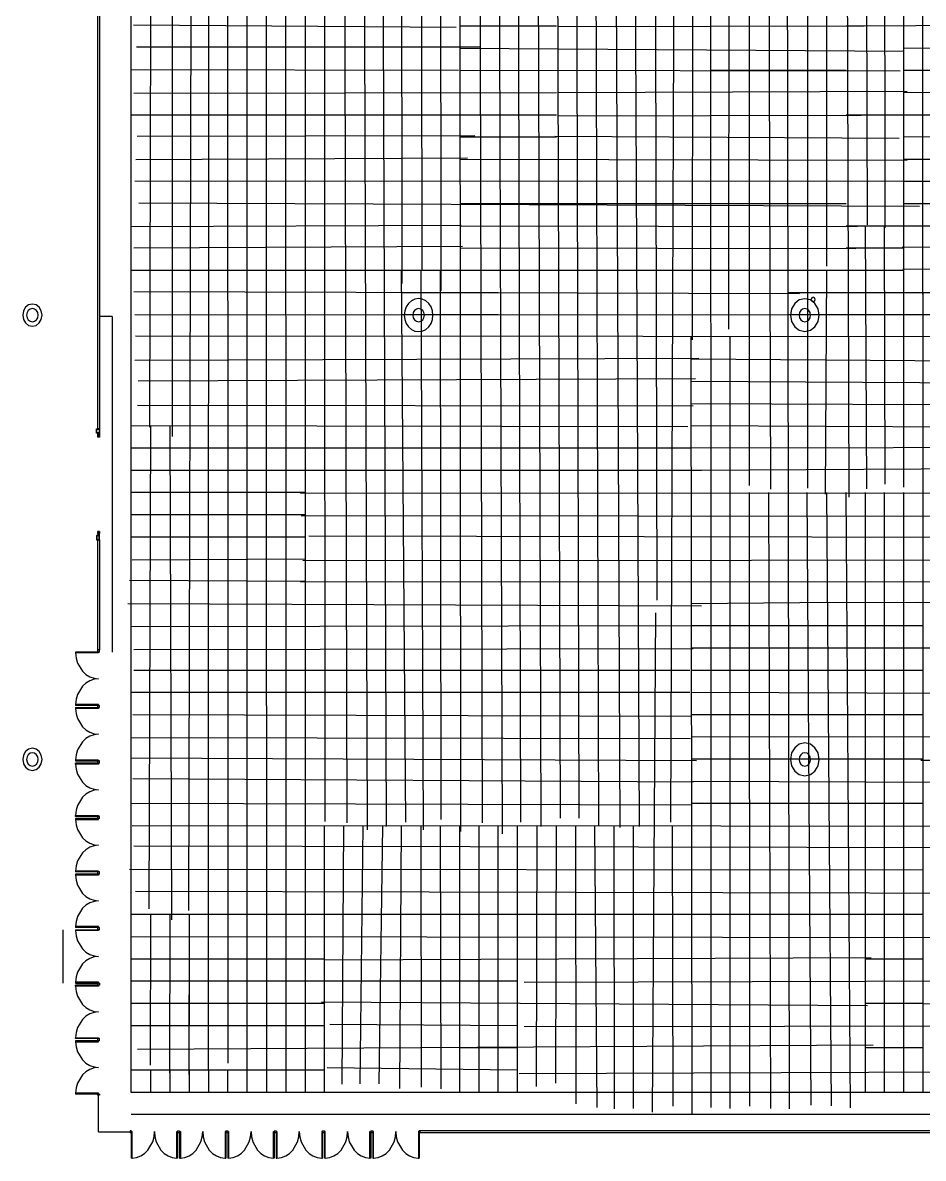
# Model space of a CAD drawing. Extents: x 0 to 5952, y 0 to 1070.
# Drawn here: x 516.3 to 670.5, y 542.8 to 737 of the extents above; entities that cross this region are included whole.
import ezdxf

# ---------------------------------------------------------------- set-up
doc = ezdxf.new("R2010")
doc.units = 0

msp = doc.modelspace()

# ---------------------------------------------------------------- linework, layer by layer
at = {"layer": 'MALHA', "color": 9}
for points in [[(534.910791, 554.040464), (534.910791, 820.007643)], [(551.493319, 559.053139), (551.442228, 819.940783)], [(561.413515, 554.040464), (561.341257, 819.760126)], [(568.11818, 600.380311), (567.973639, 820.007643)], [(571.875497, 600.163538), (571.29741, 820.007643)], [(575.343863, 598.935079), (574.621207, 820.007643)], [(581.253509, 692.371507), (581.181252, 820.007643)], [(584.721875, 694.611705), (584.505076, 820.007643)], [(587.973362, 691.143048), (587.828847, 820.007643)], [(591.297133, 598.681027), (591.152618, 820.007643)], [(595.054529, 600.126285), (594.476415, 820.007643)], [(608.406657, 600.965674), (607.684028, 820.007643)], [(611.585939, 600.922971), (611.007826, 820.007643)], [(614.94199, 599.635721), (614.244152, 820.007643)], [(621.903406, 599.520416), (620.89172, 820.007643)], [(634.171617, 551.445833), (634.09936, 820.007643)], [(647.608465, 551.223901), (647.102609, 819.733773)], [(653.954568, 695.364761), (653.954568, 820.007643)], [(657.789354, 655.840638), (657.278365, 820.007643)], [(660.908735, 702.416242), (660.602136, 820.007643)], [(663.940644, 701.905253), (663.838436, 820.007643)], [(554.765973, 554.040464), (554.729831, 819.471069)], [(558.089744, 554.040464), (558.017513, 818.676182)], [(598.435344, 598.247428), (597.712715, 818.827285)], [(601.614573, 600.243045), (601.03646, 818.827285)], [(605.082886, 599.520416), (604.360257, 818.725077)], [(637.21874, 684.603721), (637.320922, 818.520686)], [(640.746902, 657.828477), (640.746902, 819.133858)], [(644.377245, 657.215306), (643.866256, 819.031676)], [(667.162181, 657.57797), (667.162181, 818.553098)], [(670.38377, 690.568533), (670.485978, 818.29759)], [(624.93812, 638.217479), (624.52209, 808.354217)], [(627.250179, 600.243045), (628.050199, 808.558607)], [(630.979953, 682.764208), (631.082135, 808.252009)], [(618.579635, 599.375874), (617.670158, 807.843228)], [(548.103694, 558.03119), (548.205902, 785.807962)], [(564.737339, 554.040464), (564.737339, 785.807962)], [(650.733005, 657.373579), (650.733005, 786.59507)], [(538.090047, 667.810638), (538.379078, 784.672689)], [(541.991879, 666.220838), (541.991906, 784.600405)], [(578.595376, 599.520416), (577.945005, 766.818205)], [(544.737616, 585.148691), (545.171188, 738.991826)], [(590.535346, 736.201719), (535.270783, 736.563033)], [(607.684028, 736.418518), (591.152618, 736.418518)], [(660.388062, 736.418518), (607.937234, 736.316309)], [(764.438158, 736.929507), (657.278365, 736.418518)], [(594.654347, 732.835376), (535.776613, 732.835376)], [(667.132971, 732.107588), (591.152618, 732.618577)], [(765.357928, 733.027358), (667.162181, 732.618577)], [(590.89666, 728.818609), (534.837211, 728.963125)], [(666.548771, 728.716401), (591.152618, 728.818609)], [(657.278365, 728.818609), (634.09936, 728.818609)], [(766.350775, 728.818609), (667.162181, 728.818609)], [(607.684028, 725.018642), (535.343041, 724.874127)], [(667.746142, 725.223032), (607.937234, 725.018642)], [(764.335949, 725.325241), (667.162181, 725.018642)], [(593.714945, 721.218674), (534.910791, 721.218674)], [(607.684028, 721.218674), (591.152618, 721.218674)], [(659.877099, 721.116466), (608.039442, 721.014284)], [(764.642548, 721.218674), (657.278365, 721.218674)], [(593.714945, 717.635506), (535.921155, 717.563222)], [(607.684028, 717.418707), (591.152618, 717.418707)], [(666.373776, 717.214316), (607.426271, 717.520915)], [(592.48646, 713.835565), (535.704355, 713.546508)], [(667.746142, 713.414375), (591.152618, 713.618766)], [(766.350775, 713.618766), (667.162181, 713.618766)], [(667.439569, 709.818772), (535.487582, 709.891029)], [(766.350775, 709.818772), (667.162181, 709.818772)], [(669.853757, 705.580099), (536.210211, 706.163346)], [(657.278365, 706.018831), (591.152618, 706.018831)], [(766.350775, 706.018831), (667.162181, 706.018831)], [(591.402516, 702.291094), (534.837211, 702.074322)], [(659.16172, 702.116628), (591.152618, 702.218837)], [(796.089825, 702.218837), (657.278365, 702.218837)], [(660.806527, 657.271371), (660.602136, 702.218837)], [(663.940644, 658.088959), (663.838436, 702.218837)], [(591.619289, 698.707979), (535.343041, 698.418922)], [(658.95733, 698.316714), (591.152618, 698.418922)], [(667.162181, 698.418922), (657.278365, 698.418922)], [(796.089825, 698.418922), (666.885083, 698.623313)], [(667.162181, 694.618928), (534.910791, 694.618928)], [(581.903881, 600.2708), (581.181252, 694.618928)], [(584.938648, 598.970057), (584.505076, 694.618928)], [(587.973362, 600.704399), (587.828847, 694.618928)], [(653.750177, 656.351627), (653.954568, 694.618928)], [(796.089825, 694.618928), (666.987291, 694.823319)], [(649.298383, 690.607083), (535.343041, 690.97353)], [(597.712715, 690.829015), (581.181252, 690.829015)], [(720.080262, 690.829015), (647.306999, 690.829015)], [(670.485978, 554.040464), (670.485978, 690.829015)], [(654.400919, 686.956816), (535.487582, 687.029074)], [(597.712715, 687.029074), (581.181252, 687.029074)], [(720.080262, 687.029074), (647.306999, 687.029074)], [(796.089825, 683.22908), (535.632098, 683.373595)], [(630.920078, 550.434147), (630.775562, 683.22908)], [(637.423131, 551.294465), (637.423131, 683.22908)], [(632.08673, 679.573654), (535.487582, 679.212366)], [(699.660328, 678.918176), (630.775562, 679.429165)], [(631.508642, 676.062743), (536.06567, 675.701429)], [(699.251548, 675.220391), (630.775562, 675.629171)], [(631.075044, 671.395658), (535.993412, 671.540173)], [(699.864719, 671.522631), (630.775562, 671.82923)], [(630.207899, 667.884748), (534.910791, 668.029263)], [(537.945506, 585.437748), (538.234562, 668.029263)], [(541.847364, 583.558891), (541.558307, 668.029263)], [(699.762537, 667.722664), (630.775562, 668.029263)], [(699.966927, 664.331504), (630.775562, 664.229295)], [(630.786013, 664.229295), (534.910791, 664.229295)], [(632.520328, 660.429328), (534.910791, 660.429328)], [(699.660328, 660.838108), (630.775562, 660.429328)], [(564.737339, 656.629387), (534.910791, 656.629387)], [(794.454597, 656.527178), (563.859743, 656.484871)], [(640.819159, 551.662606), (640.746902, 656.629387)], [(644.359703, 551.301292), (644.070646, 656.629387)], [(651.281168, 551.879405), (650.630797, 656.629387)], [(654.749454, 551.73489), (653.954568, 656.629387)], [(658.000994, 551.373576), (657.278365, 656.629387)], [(660.602136, 554.040464), (660.602136, 656.629387)], [(663.838436, 554.040464), (663.838436, 656.629387)], [(667.162181, 554.040464), (667.162181, 656.629387)], [(564.737339, 652.829419), (534.910791, 652.829419)], [(794.352388, 652.420638), (564.004259, 652.684904)], [(564.737339, 649.029452), (534.910791, 649.029452)], [(794.965559, 648.722853), (565.305002, 649.173967)], [(564.737339, 645.229511), (535.053984, 645.084995)], [(794.658987, 645.127302), (564.293316, 644.940454)], [(564.737339, 641.429517), (534.620412, 641.574032)], [(794.761169, 641.429517), (563.859743, 641.285001)], [(632.520328, 637.19603), (534.331355, 637.629602)], [(794.761169, 637.220821), (757.013853, 637.311256), (713.584644, 637.609097), (669.747289, 637.814995), (649.323624, 637.78986), (630.775562, 637.629549)], [(624.143234, 550.65092), (624.685206, 636.060731)], [(631.797699, 633.829608), (534.909469, 633.685093)], [(670.485978, 633.829608), (630.775562, 633.829608)], [(631.075044, 629.885125), (535.343041, 629.740584)], [(736.504437, 630.029641), (630.775562, 630.029641)], [(630.496956, 626.229673), (535.343041, 626.229673)], [(670.485978, 626.229673), (630.775562, 626.229673)], [(630.496956, 622.429732), (534.910791, 622.429732)], [(736.197838, 622.020951), (630.775562, 622.429732)], [(630.786013, 618.340708), (535.198525, 618.629765)], [(670.485978, 618.629765), (630.775562, 618.629765)], [(630.641472, 614.540767), (534.764927, 614.685308)], [(736.913218, 614.727615), (630.775562, 614.829824)], [(631.653158, 610.750853), (534.909469, 611.184425)], [(670.485978, 611.03991), (630.775562, 611.03991)], [(764.744757, 610.83552), (670.082304, 610.83552)], [(631.075044, 607.095427), (535.198525, 607.673515)], [(735.686876, 606.831162), (630.775562, 607.239943)], [(630.930529, 603.150918), (534.910791, 603.439975)], [(670.485978, 603.439975), (630.775562, 603.439975)], [(736.606619, 599.537799), (535.053984, 599.640008)], [(567.973639, 554.040464), (567.973639, 599.640008)], [(571.008353, 555.420314), (571.29741, 599.640008)], [(574.115351, 555.492572), (574.621207, 599.640008)], [(577.366891, 555.492572), (577.945005, 599.640008)], [(580.892195, 554.697688), (581.181252, 599.640008)], [(584.577333, 554.914461), (584.505076, 599.640008)], [(587.973362, 554.625404), (587.828847, 599.640008)], [(591.152618, 554.040464), (591.152618, 599.640008)], [(594.476415, 554.040464), (594.476415, 599.640008)], [(597.712715, 554.040464), (597.712715, 599.640008)], [(601.03646, 554.040464), (601.03646, 599.640008)], [(604.287999, 555.059), (604.360257, 599.640008)], [(607.61177, 555.637087), (607.684028, 599.640008)], [(611.080083, 552.096205), (611.007826, 599.640008)], [(614.677724, 551.445833), (614.244152, 599.640008)], [(617.640207, 551.229034), (617.567949, 599.640008)], [(620.89172, 551.301292), (620.89172, 599.640008)], [(627.683751, 551.662606), (627.539236, 599.640008)], [(736.913218, 595.737858), (535.343041, 596.129097)], [(670.485978, 592.040073), (534.620412, 592.184588)], [(736.708828, 587.933533), (535.632098, 588.384647)], [(670.485978, 584.440138), (534.910791, 584.440138)], [(538.183471, 558.695452), (538.234562, 584.440138)], [(541.507216, 557.366902), (541.558307, 584.440138)], [(544.83104, 557.11142), (544.882131, 584.440138)], [(544.882131, 565.440379), (544.882131, 584.440138)], [(737.321999, 580.435806), (534.910791, 580.640197)], [(661.536352, 577.044593), (568.056374, 576.635812)], [(567.973639, 576.840203), (534.910791, 576.840203)], [(670.485978, 576.840203), (660.602136, 576.840203)], [(567.973639, 573.040288), (534.910791, 573.040288)], [(601.03646, 573.040288), (568.056374, 573.040288)], [(738.752731, 573.244678), (602.146147, 572.835898)], [(567.973639, 569.240294), (534.910791, 569.240294)], [(660.923181, 568.831513), (567.443203, 569.444684)], [(670.485978, 569.240294), (660.602136, 569.240294)], [(766.350775, 569.240294), (670.388876, 569.138086)], [(567.973639, 565.440379), (534.910791, 565.440379)], [(601.03646, 565.440379), (568.873935, 565.64477)], [(735.789058, 565.440379), (602.146147, 565.235989)], [(661.933253, 562.133833), (535.977511, 561.351329)], [(601.03646, 561.640386), (591.152618, 561.640386)], [(670.485978, 561.640386), (660.602136, 561.640386)], [(567.973639, 557.840452), (534.910791, 557.840452)], [(538.234562, 554.040464), (538.234562, 557.840452)], [(541.558307, 554.040464), (541.558307, 557.840452)], [(544.882131, 554.040464), (544.882131, 557.840452)], [(548.205902, 554.040464), (548.205902, 557.840452)], [(551.442228, 554.040464), (551.442228, 557.840452)], [(601.03646, 557.840452), (568.465155, 558.249233)], [(735.891266, 557.738244), (601.328586, 557.227281)], [(766.350775, 554.040464), (534.910791, 554.040464)], [(766.350775, 550.240528), (534.910791, 550.240528)]]:
    msp.add_lwpolyline(points, dxfattribs=at)
at = {"layer": 'MALHA', "color": 7}
msp.add_lwpolyline([(763.927169, 717.520915), (765.052652, 717.520915), (764.274619, 717.51774), (757.819773, 717.506099), (730.997539, 717.470962), (667.162181, 717.419871)], dxfattribs=at)
at = {"layer": 'PAVILHÃ\x83O', "color": 7}
for points in [[(529.123038, 744.16908), (529.123038, 667.543938)], [(529.453635, 744.16908), (529.453635, 667.543938)], [(586.544217, 686.985259), (586.459259, 687.721355), (586.215367, 688.39583), (585.829075, 688.975823), (585.316922, 689.428418), (584.719785, 689.711893), (584.089601, 689.806375), (583.459444, 689.711893), (582.862306, 689.428418), (582.350126, 688.975823), (581.963862, 688.39583), (581.719969, 687.721355), (581.634985, 686.985259), (581.719969, 686.249189), (581.963862, 685.574714), (582.350126, 684.994722), (582.862306, 684.542099), (583.459444, 684.258625), (584.089601, 684.164143), (584.719785, 684.258625), (585.316922, 684.542099), (585.829075, 684.994722), (586.215367, 685.574714), (586.459259, 686.249189), (586.544217, 686.985259), (586.544217, 686.985259)], [(652.661683, 686.985259), (652.467188, 688.08132), (651.940774, 688.975981), (651.161153, 689.578966), (650.207067, 689.800025), (649.252954, 689.578966), (648.473334, 688.975981), (647.94692, 688.08132), (647.752425, 686.985259), (647.94692, 685.889197), (648.473334, 684.994536), (649.252954, 684.391552), (650.207067, 684.170493), (651.161153, 684.391552), (651.940774, 684.994536), (652.467188, 685.889197), (652.661683, 686.985259), (652.661683, 686.985259)], [(651.97599, 689.678925), (651.874284, 689.95732), (651.631397, 690.07244), (651.388483, 689.95732), (651.286777, 689.678925), (651.388483, 689.400531), (651.631397, 689.285411), (651.874284, 689.400531), (651.97599, 689.678925), (651.97599, 689.678925)], [(519.625091, 686.985259), (519.494122, 687.723366), (519.13966, 688.325822), (518.614648, 688.731877), (517.972161, 688.880731), (517.329674, 688.731877), (516.804662, 688.325822), (516.450174, 687.723366), (516.319205, 686.985259), (516.450174, 686.247178), (516.804662, 685.644696), (517.329674, 685.238641), (517.972161, 685.089786), (518.614648, 685.238641), (519.13966, 685.644696), (519.494122, 686.247178), (519.625091, 686.985259), (519.625091, 686.985259)], [(518.963898, 686.985259), (518.884523, 687.42706), (518.671639, 687.787475), (518.356971, 688.030282), (517.972161, 688.119262), (517.587352, 688.030282), (517.272683, 687.787475), (517.0598, 687.42706), (516.980398, 686.985259), (517.0598, 686.543458), (517.272683, 686.183043), (517.587352, 685.940235), (517.972161, 685.851256), (518.356971, 685.940235), (518.671639, 686.183043), (518.884523, 686.543458), (518.963898, 686.985259), (518.963898, 686.985259)], [(585.081364, 686.985259), (585.002783, 687.428118), (584.790084, 687.789591), (584.475098, 688.033219), (584.089601, 688.122542), (583.704103, 688.033219), (583.389117, 687.789591), (583.176419, 687.428118), (583.097838, 686.985259), (583.176419, 686.5424), (583.389117, 686.180927), (583.704103, 685.937299), (584.089601, 685.848002), (584.475098, 685.937299), (584.790084, 686.180927), (585.002783, 686.5424), (585.081364, 686.985259), (585.081364, 686.985259)], [(651.19883, 686.985259), (651.120249, 687.428118), (650.90755, 687.789591), (650.592564, 688.033219), (650.207067, 688.122542), (649.82157, 688.033219), (649.506584, 687.789591), (649.293885, 687.428118), (649.215304, 686.985259), (649.293885, 686.5424), (649.506584, 686.180927), (649.82157, 685.937299), (650.207067, 685.848002), (650.592564, 685.937299), (650.90755, 686.180927), (651.120249, 686.5424), (651.19883, 686.985259), (651.19883, 686.985259)], [(531.635492, 686.769359), (529.453635, 686.769359)], [(531.674465, 629.356118), (531.674465, 686.767666)], [(529.453635, 666.784082), (528.957753, 666.784082), (528.957753, 667.543938), (529.453635, 667.543938)], [(529.387489, 667.467976), (529.387489, 666.860018), (529.023846, 666.860018), (529.023846, 667.467976), (529.387489, 667.467976)], [(529.487792, 667.546743), (529.137908, 667.546743)], [(529.453635, 666.480129), (529.189131, 666.480129), (529.189131, 666.784082)], [(529.189131, 666.138156), (529.189131, 666.442109), (529.453635, 666.442109)], [(529.420562, 666.746088), (529.420562, 666.518123), (529.222178, 666.518123), (529.222178, 666.746088), (529.420562, 666.746088)], [(529.420562, 666.404115), (529.420562, 666.176123), (529.222178, 666.176123), (529.222178, 666.404115), (529.420562, 666.404115)], [(529.487792, 667.546743), (529.487792, 666.481135)], [(529.487792, 666.440918), (529.487792, 666.139346)], [(529.453635, 666.138156), (529.189131, 666.138156)], [(529.453635, 649.306417), (528.957753, 649.306417), (528.957753, 648.546508), (529.453635, 648.546508)], [(529.387489, 648.622523), (529.387489, 649.230455), (529.023846, 649.230455), (529.023846, 648.622523), (529.387489, 648.622523)], [(529.189131, 649.648364), (529.189131, 649.952344)], [(529.453635, 649.952344), (529.189131, 649.952344)], [(529.189131, 649.648364), (529.453635, 649.648364)], [(529.453635, 648.546508), (529.453635, 649.610397), (529.189131, 649.610397), (529.189131, 649.306417)], [(529.420562, 649.686385), (529.420562, 649.91435), (529.222178, 649.91435), (529.222178, 649.686385), (529.420562, 649.686385)], [(529.420562, 649.344411), (529.420562, 649.572376), (529.222178, 649.572376), (529.222178, 649.344411), (529.420562, 649.344411)], [(529.487792, 649.954328), (529.487792, 649.65273)], [(529.137908, 648.546905), (529.487792, 648.546905)], [(529.137908, 648.546905), (529.137908, 629.738123)], [(529.487792, 648.546905), (529.487792, 629.738123)], [(529.453635, 629.359134), (525.354318, 629.359134)], [(525.354318, 629.359134), (525.354318, 629.207158)], [(525.684914, 629.207158), (525.684914, 629.359134)], [(528.990773, 629.207158), (528.990773, 629.359134)], [(529.453635, 629.359134), (529.453635, 629.739076), (529.123038, 629.739076), (529.123038, 629.359134)], [(529.32137, 629.359134), (529.32137, 629.207158)], [(525.354318, 629.207158), (525.458087, 628.312232), (525.704256, 627.481865), (526.563039, 626.082247), (527.145307, 625.546731), (527.809225, 625.143216), (528.539659, 624.888581), (529.32137, 624.799708)], [(529.31285, 629.205332), (525.376781, 629.205332)], [(525.726666, 629.285766), (528.962966, 629.285766)], [(529.32137, 624.799708), (528.539659, 624.710834), (527.809251, 624.4562), (527.145333, 624.052711), (526.563065, 623.517195), (525.704282, 622.117603), (525.458114, 621.287236), (525.354318, 620.392337)], [(525.354318, 620.392337), (525.354318, 620.240334)], [(529.453635, 619.860393), (529.453635, 620.240334), (525.354318, 620.240334)], [(525.354318, 619.860393), (529.32137, 619.860393), (529.32137, 619.70839)], [(525.354318, 619.860393), (525.354318, 619.70839)], [(525.354318, 619.70839), (525.458087, 618.813491), (525.704282, 617.98315), (526.563065, 616.583533), (527.145333, 616.048017), (527.809251, 615.644501), (528.539659, 615.389893), (529.32137, 615.301019)], [(529.31285, 620.389003), (525.376781, 620.389003)], [(529.31285, 619.7054), (525.376781, 619.7054)], [(525.684914, 620.240334), (525.684914, 620.392337)], [(525.684914, 619.70839), (525.684914, 619.860393)], [(528.962966, 620.318624), (525.726666, 620.318624)], [(525.726666, 619.785807), (528.962966, 619.785807)], [(528.990773, 620.392337), (528.990773, 620.240334)], [(528.990773, 619.70839), (528.990773, 619.860393)], [(529.123038, 620.240334), (529.123038, 619.860393)], [(529.453635, 619.860393), (529.123038, 619.860393)], [(529.32137, 620.240334), (529.32137, 620.392337)], [(529.32137, 615.301019), (528.539659, 615.212119), (527.809251, 614.957511), (527.145333, 614.553996), (526.563065, 614.018506), (525.704282, 612.618889), (525.458114, 611.788548), (525.354318, 610.893649)], [(652.661683, 610.997074), (652.467188, 612.093136), (651.940774, 612.987797), (651.161153, 613.590781), (650.207067, 613.81184), (649.252954, 613.590781), (648.473334, 612.987797), (647.94692, 612.093136), (647.752425, 610.997074), (647.94692, 609.901013), (648.473334, 609.006352), (649.252954, 608.403367), (650.207067, 608.182308), (651.161153, 608.403367), (651.940774, 609.006352), (652.467188, 609.901013), (652.661683, 610.997074), (652.661683, 610.997074)], [(519.625091, 610.995566), (519.494122, 611.733647), (519.13966, 612.336129), (518.614648, 612.742158), (517.972161, 612.891039), (517.329674, 612.742158), (516.804662, 612.336129), (516.450174, 611.733647), (516.319205, 610.995566), (516.450174, 610.257459), (516.804662, 609.655003), (517.329674, 609.248948), (517.972161, 609.100093), (518.614648, 609.248948), (519.13966, 609.655003), (519.494122, 610.257459), (519.625091, 610.995566), (519.625091, 610.995566)], [(518.963898, 610.995566), (518.884523, 611.437367), (518.671639, 611.797782), (518.356971, 612.04059), (517.972161, 612.129569), (517.587352, 612.04059), (517.272683, 611.797782), (517.0598, 611.437367), (516.980398, 610.995566), (517.0598, 610.553765), (517.272683, 610.19335), (517.587352, 609.950543), (517.972161, 609.861537), (518.356971, 609.950543), (518.671639, 610.19335), (518.884523, 610.553765), (518.963898, 610.995566), (518.963898, 610.995566)], [(651.19883, 610.997074), (651.120249, 611.439933), (650.90755, 611.801406), (650.592564, 612.045035), (650.207067, 612.134331), (649.82157, 612.045035), (649.506584, 611.801406), (649.293885, 611.439933), (649.215304, 610.997074), (649.293885, 610.554215), (649.506584, 610.192742), (649.82157, 609.949114), (650.207067, 609.859791), (650.592564, 609.949114), (650.90755, 610.192742), (651.120249, 610.554215), (651.19883, 610.997074), (651.19883, 610.997074)], [(525.354318, 610.741646), (529.32137, 610.741646), (529.32137, 610.893649)], [(525.354318, 610.893649), (525.354318, 610.741646)], [(529.453635, 610.361705), (525.354318, 610.361705)], [(525.354318, 610.209702), (525.354318, 610.361705)], [(525.354318, 610.209702), (525.458087, 609.314803), (525.704282, 608.484435), (526.563065, 607.084818), (527.145333, 606.549302), (527.809251, 606.145813), (528.539659, 605.891178), (529.32137, 605.802304)], [(529.31285, 610.889098), (525.376781, 610.889098)], [(529.31285, 610.205495), (525.376781, 610.205495)], [(525.684914, 610.741646), (525.684914, 610.893649)], [(525.684914, 610.361705), (525.684914, 610.209702)], [(528.962966, 610.818745), (525.726666, 610.818745)], [(529.32137, 610.741646), (529.32137, 610.893649), (528.990773, 610.893649), (528.990773, 610.741646)], [(528.990773, 610.893649), (528.990773, 610.741646)], [(528.990773, 610.209702), (528.990773, 610.361705)], [(529.123038, 610.741646), (529.123038, 610.361705)], [(529.487792, 610.738312), (529.31285, 610.738312)], [(529.32137, 610.361705), (529.32137, 610.209702)], [(529.487792, 610.366361), (529.487792, 610.738312)], [(529.32137, 605.802304), (528.539659, 605.713431), (527.809251, 605.458796), (527.145333, 605.055307), (526.563065, 604.519791), (525.704282, 603.120174), (525.458087, 602.289806), (525.354318, 601.394907)], [(525.354318, 601.394907), (529.32137, 601.394907), (529.32137, 601.242904)], [(525.354318, 601.242904), (525.354318, 601.394907)], [(529.453635, 600.862963), (529.453635, 601.242904), (525.354318, 601.242904)], [(525.354318, 600.710987), (529.32137, 600.710987), (529.32137, 600.862963)], [(525.354318, 600.862963), (525.354318, 600.710987)], [(529.453635, 600.862963), (525.354318, 600.862963)], [(525.354318, 600.710987), (525.458087, 599.816088), (525.704256, 598.98572), (526.563065, 597.586103), (527.145307, 597.050587), (527.809251, 596.647071), (528.539659, 596.392463), (529.32137, 596.303563)], [(525.684914, 601.394907), (525.684914, 601.242904)], [(525.684914, 600.710987), (525.684914, 600.862963)], [(528.990773, 601.242904), (528.990773, 601.394907)], [(528.990773, 600.862963), (528.990773, 600.710987)], [(529.123038, 601.242904), (529.123038, 600.862963)], [(529.32137, 596.303563), (528.539659, 596.21469), (527.809251, 595.960081), (527.145333, 595.556566), (526.563065, 595.02105), (525.704282, 593.621459), (525.458087, 592.791091), (525.354318, 591.896192)], [(525.354318, 591.896192), (525.354318, 591.744189)], [(529.453635, 591.364275), (529.453635, 591.744189), (525.354318, 591.744189)], [(529.453635, 591.364275), (525.354318, 591.364275)], [(525.354318, 591.364275), (525.354318, 591.212272)], [(525.354318, 591.212272), (525.458114, 590.317373), (525.704282, 589.487005), (526.563065, 588.087414), (527.145333, 587.551898), (527.809251, 587.148409), (528.539659, 586.893775), (529.32137, 586.804901)], [(529.31285, 591.899367), (525.376781, 591.899367)], [(529.31285, 591.215764), (525.376781, 591.215764)], [(525.684914, 591.744189), (525.684914, 591.896192)], [(525.684914, 591.212272), (525.684914, 591.364275)], [(525.726666, 591.286117), (528.962966, 591.286117)], [(528.990773, 591.896192), (528.990773, 591.744189)], [(528.990773, 591.212272), (528.990773, 591.364275)], [(529.123038, 591.744189), (529.123038, 591.364275)], [(529.32137, 591.744189), (529.32137, 591.896192)], [(529.32137, 591.364275), (529.32137, 591.212272)], [(529.32137, 586.804901), (528.539659, 586.716028), (527.809251, 586.461393), (527.145307, 586.057877), (526.563065, 585.522361), (525.704256, 584.122744), (525.458087, 583.292377), (525.354318, 582.397477)], [(523.194157, 581.86556), (523.194157, 572.746786)], [(525.354318, 582.397477), (525.354318, 582.245475)], [(529.453635, 581.86556), (529.453635, 582.245475), (525.354318, 582.245475)], [(525.354318, 581.86556), (525.354318, 581.71353)], [(525.354318, 581.86556), (529.32137, 581.86556), (529.32137, 581.71353)], [(525.354318, 581.71353), (525.458087, 580.818631), (525.704282, 579.988264), (526.563065, 578.588673), (527.145333, 578.053157), (527.809251, 577.649641), (528.539659, 577.395033), (529.32137, 577.306133)], [(529.31285, 582.399409), (525.376781, 582.399409)], [(529.31285, 581.715859), (525.376781, 581.715859)], [(525.684914, 582.245475), (525.684914, 582.397477)], [(525.684914, 581.71353), (525.684914, 581.86556)], [(528.962966, 582.319029), (525.726666, 582.319029)], [(525.726666, 581.786238), (528.962966, 581.786238)], [(528.990773, 582.397477), (528.990773, 582.245475)], [(528.990773, 581.71353), (528.990773, 581.86556)], [(529.123038, 582.245475), (529.123038, 581.86556)], [(529.453635, 581.86556), (529.123038, 581.86556)], [(529.32137, 582.245475), (529.32137, 582.397477)], [(529.32137, 577.306133), (528.539659, 577.21726), (527.809251, 576.962652), (527.145333, 576.559136), (526.563065, 576.02362), (525.704282, 574.624002), (525.458087, 573.793662), (525.354318, 572.898763)], [(525.354318, 572.898763), (525.354318, 572.746786)], [(525.354318, 572.746786), (529.32137, 572.746786), (529.32137, 572.898763)], [(529.453635, 572.366818), (525.354318, 572.366818)], [(525.354318, 572.214842), (525.354318, 572.366818)], [(525.354318, 572.214842), (525.458087, 571.319916), (525.704256, 570.489549), (526.563065, 569.089958), (527.145307, 568.554416), (527.809251, 568.150926), (528.539659, 567.896292), (529.32137, 567.807418)], [(529.31285, 572.89953), (525.376781, 572.89953)], [(529.31285, 572.215953), (525.376781, 572.215953)], [(525.684914, 572.746786), (525.684914, 572.898763)], [(525.684914, 572.366818), (525.684914, 572.214842)], [(528.962966, 572.819123), (525.726666, 572.819123)], [(529.487792, 572.74877), (528.962966, 572.74877)], [(529.32137, 572.746786), (529.32137, 572.898763), (528.990773, 572.898763), (528.990773, 572.746786)], [(528.990773, 572.898763), (528.990773, 572.746786)], [(528.990773, 572.214842), (528.990773, 572.366818)], [(529.123038, 572.746786), (529.123038, 572.366818)], [(529.32137, 572.366818), (529.32137, 572.214842)], [(529.487792, 572.74877), (529.487792, 572.366739)], [(529.32137, 567.807418), (528.539659, 567.718545), (527.809251, 567.46391), (527.145333, 567.060421), (526.563065, 566.524905), (525.704282, 565.125314), (525.458114, 564.294947), (525.354318, 563.400048)], [(525.354318, 563.400048), (529.32137, 563.400048), (529.32137, 563.248045)], [(525.354318, 563.248045), (525.354318, 563.400048)], [(525.684914, 563.400048), (525.684914, 563.248045)], [(528.990773, 563.248045), (528.990773, 563.400048)], [(529.453635, 562.868104), (529.453635, 563.248045), (525.354318, 563.248045)], [(525.354318, 562.868104), (525.354318, 562.716127)], [(525.354318, 562.716127), (529.32137, 562.716127), (529.32137, 562.868104)], [(529.453635, 562.868104), (525.354318, 562.868104)], [(525.354318, 562.716127), (525.458087, 561.821228), (525.704256, 560.990861), (526.563065, 559.591243), (527.145307, 559.055722), (527.809251, 558.652217), (528.539659, 558.39759), (529.32137, 558.308711)], [(525.684914, 562.716127), (525.684914, 562.868104)], [(528.990773, 562.868104), (528.990773, 562.716127)], [(529.123038, 563.248045), (529.123038, 562.868104)], [(529.32137, 558.308711), (528.539659, 558.219833), (527.809251, 557.965211), (527.145333, 557.561709), (526.563065, 557.026196), (525.704282, 555.626599), (525.458114, 554.796245), (525.354318, 553.901346)], [(525.354318, 553.901346), (525.354318, 553.749343)], [(529.453635, 553.749343), (525.354318, 553.749343)], [(529.31285, 553.899732), (525.376781, 553.899732)], [(525.684914, 553.749343), (525.684914, 553.901346)], [(528.990773, 553.901346), (528.990773, 553.749343)], [(529.137908, 553.74892), (529.137908, 553.557944)], [(529.32137, 553.749343), (529.32137, 553.901346)], [(529.487792, 553.74892), (529.487792, 553.557944)], [(529.487792, 553.557944), (529.137908, 553.557944)], [(529.31285, 547.29506), (529.31285, 553.557944)], [(529.31285, 547.29506), (534.735849, 547.29506)], [(534.910791, 547.475982), (534.735849, 547.475982)], [(534.735849, 547.475982), (534.735849, 547.104031)], [(534.910791, 547.104031), (534.735849, 547.104031)], [(534.908304, 547.480189), (534.908304, 542.768828)], [(534.908304, 547.328186), (535.040543, 547.328186)], [(535.040543, 546.948245), (534.908304, 546.948245)], [(534.998263, 547.32517), (534.998263, 542.771278)], [(534.998263, 546.953246), (534.998263, 543.153289)], [(535.040543, 542.768828), (535.819184, 542.888102), (536.541655, 543.171029), (537.193296, 543.600159), (537.759424, 544.158043), (538.576457, 545.590291), (538.797992, 546.429755), (538.87533, 547.328186)], [(538.87533, 547.328186), (538.952667, 546.429755), (539.174229, 545.590291), (539.991261, 544.158043), (540.55739, 543.600159), (541.209031, 543.171029), (541.931501, 542.888102), (542.710143, 542.768828)], [(542.710143, 542.768828), (542.710143, 547.328186), (542.842381, 547.328186)], [(542.842381, 546.948245), (542.710143, 546.948245)], [(542.782903, 543.153289), (542.782903, 546.953246)], [(542.842381, 547.480189), (542.842381, 542.768828)], [(542.842381, 547.480189), (543.172978, 547.480189), (543.172978, 542.768532)], [(543.172978, 547.100248), (542.842381, 547.100248)], [(543.172978, 547.327922), (543.30519, 547.327922)], [(543.30519, 546.947954), (543.172978, 546.947954)], [(543.220232, 543.153289), (543.220232, 546.943191)], [(543.30519, 542.768532), (544.083831, 542.887803), (544.806328, 543.170727), (545.457969, 543.59986), (546.024124, 544.157749), (546.841156, 545.590008), (547.062692, 546.429482), (547.140029, 547.327922)], [(543.307703, 547.32517), (543.307703, 542.771278)], [(547.140029, 547.327922), (547.217367, 546.42949), (547.438902, 545.590024), (548.255935, 544.15777), (548.822063, 543.599878), (549.473704, 543.170743), (550.196175, 542.887811), (550.974816, 542.768532)], [(551.107055, 547.327922), (550.974816, 547.327922)], [(550.974816, 546.947954), (551.107055, 546.947954)], [(551.004899, 547.32517), (551.004899, 542.771278)], [(551.004899, 546.943191), (551.004899, 543.153289)], [(551.09237, 547.475982), (551.442228, 547.475982)], [(551.107055, 547.480189), (551.107055, 542.768532)], [(551.437651, 547.100248), (551.107055, 547.100248)], [(551.437651, 547.328186), (551.569916, 547.328186)], [(551.569916, 546.948245), (551.437651, 546.948245)], [(551.442228, 547.475982), (551.442228, 547.32517)], [(551.442228, 547.32517), (551.442228, 542.771278)], [(551.529699, 547.32517), (551.529699, 542.771278)], [(551.569916, 542.768828), (552.348557, 542.888102), (553.071028, 543.171029), (553.722669, 543.600159), (554.288797, 544.158043), (555.10583, 545.590291), (555.327392, 546.429755), (555.404729, 547.328186)], [(555.404729, 547.328186), (555.482067, 546.429755), (555.703602, 545.590291), (556.520634, 544.158043), (557.086763, 543.600159), (557.738404, 543.171029), (558.460874, 542.888102), (559.239516, 542.768828)], [(559.239516, 542.768828), (559.239516, 547.328186), (559.371754, 547.328186)], [(559.371754, 546.948245), (559.239516, 546.948245)], [(559.371754, 547.480189), (559.702351, 547.480189), (559.702351, 542.768532)], [(559.371754, 547.328186), (559.371754, 542.768828)], [(559.702351, 547.100248), (559.371754, 547.100248)], [(559.401758, 547.475982), (559.401758, 547.32517)], [(559.702351, 547.327922), (559.834563, 547.327922)], [(559.834563, 546.947954), (559.702351, 546.947954)], [(559.751669, 543.153289), (559.751669, 546.943191)], [(559.834563, 542.768532), (560.613231, 542.887803), (561.335701, 543.170727), (561.987369, 543.59986), (562.553497, 544.157749), (563.37053, 545.590008), (563.592065, 546.429482), (563.669402, 547.327922)], [(559.839114, 547.32517), (559.839114, 542.771278)], [(563.669402, 547.327922), (563.74674, 546.42949), (563.968275, 545.590024), (564.785308, 544.15777), (565.351436, 543.599878), (566.003077, 543.170743), (566.725548, 542.887811), (567.504189, 542.768532)], [(567.636428, 547.327922), (567.504189, 547.327922)], [(567.504189, 546.947954), (567.636428, 546.947954)], [(567.536283, 547.32517), (567.536283, 542.771278)], [(567.536283, 546.943191), (567.536283, 543.153289)], [(567.636428, 547.480189), (567.636428, 542.768532)], [(567.636428, 547.480189), (567.967024, 547.480189), (567.967024, 542.768828)], [(567.967024, 547.100248), (567.636428, 547.100248)], [(567.967024, 547.328186), (568.099263, 547.328186)], [(568.099263, 546.948245), (567.967024, 546.948245)], [(568.06111, 547.32517), (568.06111, 542.771278)], [(568.099263, 542.768828), (568.877904, 542.888108), (569.600374, 543.171037), (570.252016, 543.600169), (570.818144, 544.158053), (571.635176, 545.590299), (571.856712, 546.42976), (571.934049, 547.328186)], [(571.934049, 547.328186), (572.011387, 546.429752), (572.232922, 545.590283), (573.049955, 544.158035), (573.616109, 543.600148), (574.267751, 543.171021), (574.990248, 542.888097), (575.768889, 542.768828)], [(575.768889, 542.768828), (575.768889, 547.328186), (575.901127, 547.328186)], [(575.901127, 546.948245), (575.768889, 546.948245)], [(575.901127, 547.480189), (575.901127, 542.768828)], [(575.901127, 547.480189), (576.231697, 547.480189), (576.231697, 542.768828)], [(576.231697, 547.100248), (575.901127, 547.100248)], [(576.363936, 542.768828), (576.363936, 547.328186), (576.231697, 547.328186)], [(576.231697, 546.948245), (576.363936, 546.948245)], [(576.363936, 542.768828), (577.142577, 542.888095), (577.865074, 543.171013), (578.516716, 543.600138), (579.082844, 544.158024), (579.899903, 545.590275), (580.121438, 546.429747), (580.198776, 547.328186)], [(580.198776, 547.328186), (580.276113, 546.42976), (580.497675, 545.590299), (581.314681, 544.158053), (581.880809, 543.600169), (582.532451, 543.171037), (583.254921, 542.888108), (584.033562, 542.768828)], [(584.165801, 547.328186), (584.033562, 547.328186)], [(584.033562, 546.948245), (584.165801, 546.948245)], [(584.06772, 547.32517), (584.06772, 542.771278)], [(584.331086, 547.480189), (584.165801, 547.480189), (584.165801, 542.768828)], [(584.165801, 547.100248), (584.331086, 547.100248)], [(771.423916, 547.475982), (584.330107, 547.475982)], [(584.330107, 547.475982), (584.330107, 547.104031)], [(771.773774, 547.104031), (584.330107, 547.104031)], [(534.908304, 543.148759), (535.040543, 543.148759)], [(535.040543, 542.768828), (534.908304, 542.768828)], [(542.710143, 543.148759), (542.842381, 543.148759)], [(542.842381, 542.768828), (542.710143, 542.768828)], [(543.30519, 543.148487), (543.172978, 543.148487)], [(543.172978, 542.768532), (543.30519, 542.768532)], [(551.107055, 543.148487), (550.974816, 543.148487)], [(550.974816, 542.768532), (551.107055, 542.768532)], [(551.437651, 543.148759), (551.569916, 543.148759)], [(551.569916, 542.768828), (551.437651, 542.768828)], [(559.239516, 543.148759), (559.371754, 543.148759)], [(559.371754, 542.768828), (559.239516, 542.768828)], [(559.834563, 543.148487), (559.702351, 543.148487)], [(559.702351, 542.768532), (559.834563, 542.768532)], [(567.636428, 543.148487), (567.504189, 543.148487)], [(567.504189, 542.768532), (567.636428, 542.768532)], [(567.967024, 543.148759), (568.099263, 543.148759)], [(568.099263, 542.768828), (567.967024, 542.768828)], [(575.768889, 543.148759), (575.901127, 543.148759)], [(575.901127, 542.768828), (575.768889, 542.768828)], [(576.363936, 543.148759), (576.231697, 543.148759)], [(576.231697, 542.768828), (576.363936, 542.768828)], [(584.165801, 543.148759), (584.033562, 543.148759)], [(584.033562, 542.768828), (584.165801, 542.768828)]]:
    msp.add_lwpolyline(points, dxfattribs=at)

doc.saveas('drawing.dxf')
